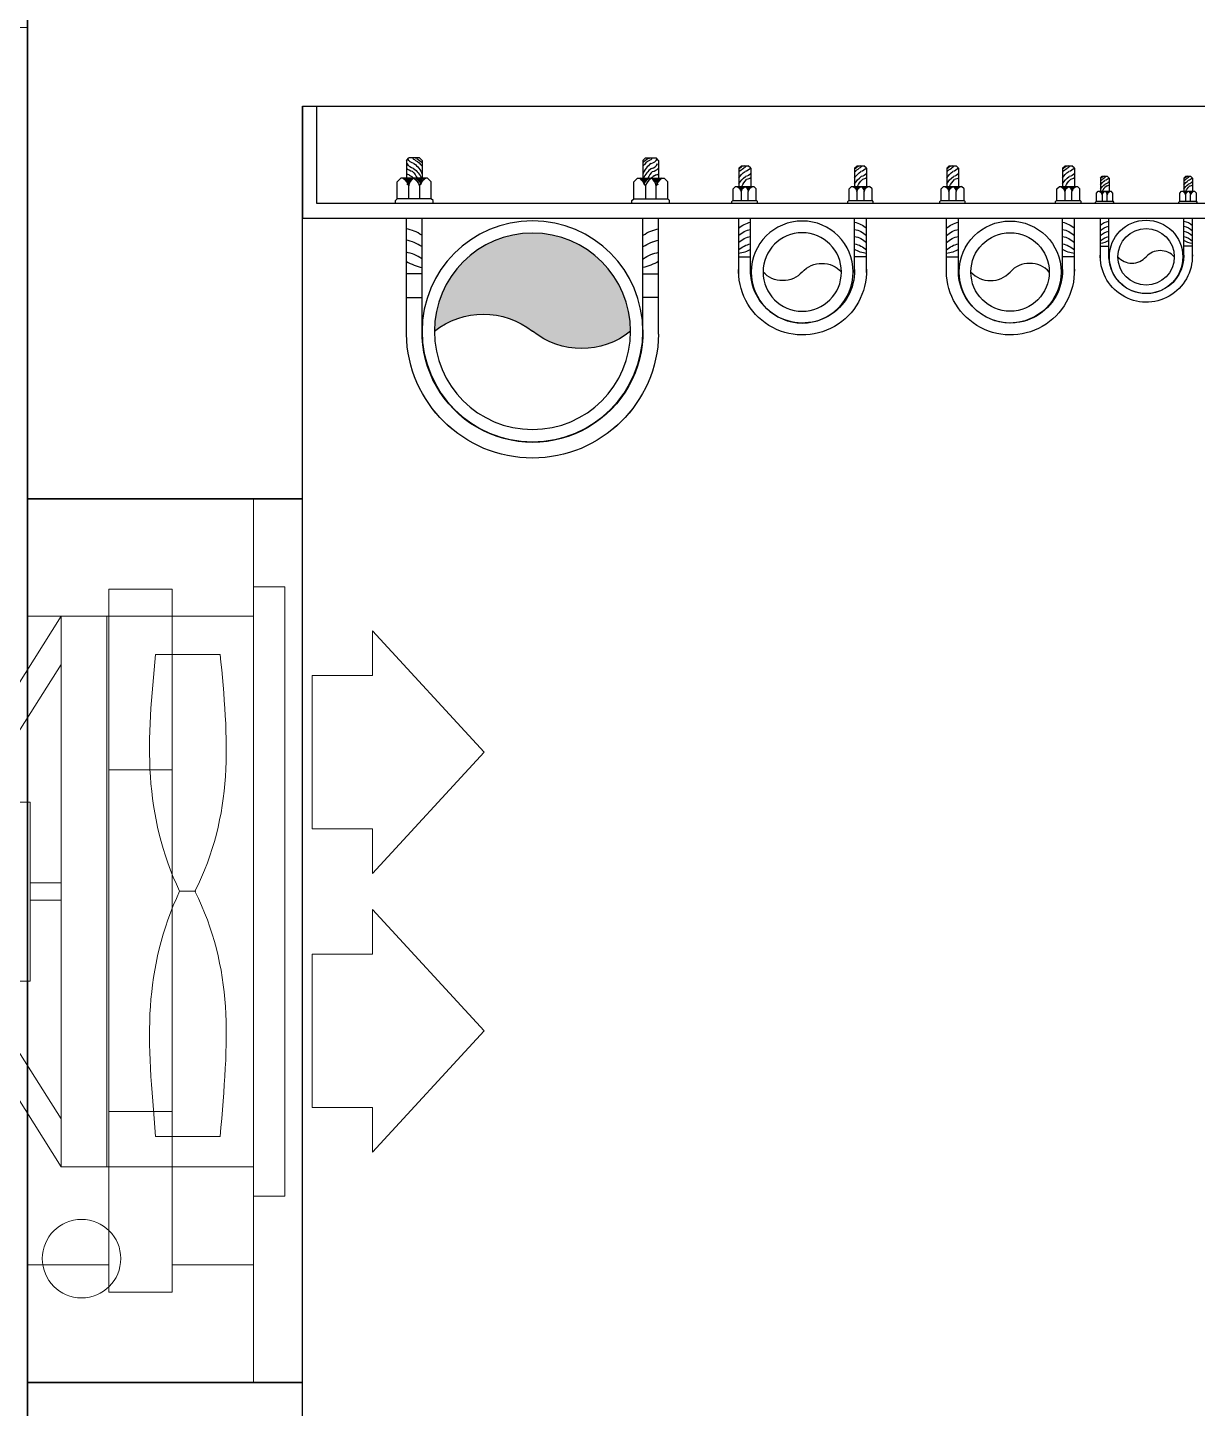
# Model space of a CAD drawing. Header units: millimetres. Extents: x 27934 to 36193, y -8056 to 1263.
# Drawn here: x 33851 to 34447, y -3505 to -2802 of the extents above; entities that cross this region are included whole.
import ezdxf

# ---------------------------------------------------------------- set-up
doc = ezdxf.new("R2010")
doc.units = ezdxf.units.MM
doc.header["$MEASUREMENT"] = 0
for name, color, linetype in [('_CarpetFSI', 191, 'Continuous'), ('_ResiFSI', 190, 'Continuous'), ('_Window', 115, 'Continuous'), ('SH - HWR', 6, 'Continuous'), ('SH- WWP', 92, 'Continuous')]:
    doc.layers.add(name, color=color, linetype=linetype)
for name, color, linetype, lineweight in [('A-GLAZ', 54, 'Continuous', 5), ('A-GLAZ-FRAM', 74, 'Continuous', 5), ('column no.', 183, 'Continuous', 13), ('PP-TOILET 3', 8, 'Continuous', 30), ('SH - ANGLE SUPPORT', 7, 'Continuous', 30), ('SH - CWS', 180, 'Continuous', 30), ('SH - HWS', 1, 'Continuous', 30), ('SH-Ele-EX fan', 3, 'Continuous', 20), ('WALL A', 7, 'Continuous', 5)]:
    doc.layers.add(name, color=color, linetype=linetype, lineweight=lineweight)

# ---------------------------------------------------------------- blocks, each defined once
blk = doc.blocks.new('GHGHGHGHG')
at = {"layer": 'SH-Ele-EX fan', "linetype": 'Continuous', "ltscale": 500}
h = blk.add_hatch(dxfattribs=at)
h.set_pattern_fill('ANSI37', color=186, scale=50, style=0)
h.set_pattern_definition([(45, (0, 0), (-4.419417382415921, 4.419417382415921), []), (135, (0, 0), (-4.419417382415921, -4.419417382415921), [])])
h.paths.add_polyline_path([(420432.4064390729, -531716.9546413815), (420432.4064390729, -531686.2395410772), (420388.4932031097, -531686.2395410772), (420388.4932031097, -531716.9546413815)])
at = {"layer": 'SH-Ele-EX fan', "color": 214, "ltscale": 9}
for p, q in [((420346.4890404545, -531594.2106859656), (420376.2630094965, -531566.8113549128)), ((420406.0369785384, -531594.2106859656), (420376.2630094965, -531566.8113549128)), ((420414.8626636466, -531594.2106859656), (420444.6366326886, -531566.8113549128)), ((420474.4106017304, -531594.2106859656), (420444.6366326886, -531566.8113549128)), ((420357.4725030041, -531594.2106859656), (420346.4890404545, -531594.2106859656)), ((420357.4725030041, -531594.2106859656), (420357.4725030041, -531609.0751712518)), ((420395.0535159889, -531594.2106859656), (420406.0369785384, -531594.2106859656)), ((420395.0535159889, -531594.2106859656), (420395.0535159889, -531609.0751712518)), ((420425.8461261961, -531594.2106859656), (420414.8626636466, -531594.2106859656)), ((420425.8461261961, -531594.2106859656), (420425.8461261961, -531609.0751712518)), ((420463.4271391809, -531594.2106859656), (420463.4271391809, -531609.0751712518)), ((420463.4271391809, -531594.2106859656), (420474.4106017304, -531594.2106859656)), ((420357.4725030041, -531609.0751712518), (420395.0535159889, -531609.0751712518)), ((420463.4271391809, -531609.0751712518), (420425.8461261961, -531609.0751712518)), ((420477.970260135, -531659.4554395654), (420477.9702601399, -531670.624248451))]:
    blk.add_line(p, q, dxfattribs=at)
at = {"layer": 'SH-Ele-EX fan', "color": 214, "linetype": 'Continuous', "ltscale": 150}
for p, q in [((420350.3287843679, -531647.478165561), (420350.3287843679, -531631.5995032534)), ((420468.5756484956, -531631.5995032534), (420468.5756484956, -531647.478165561)), ((420410.5150882476, -531641.5751135609), (420410.5150882476, -531637.5701088322)), ((420342.9293820476, -531659.4554395654), (420342.9293820476, -531670.624248451)), ((420342.9293820476, -531670.624248451), (420477.970260135, -531670.624248451)), ((420342.9293820476, -531670.624248451), (420388.4932031097, -531699.3998413909)), ((420388.4932031072, -531699.3998413909), (420342.9293820426, -531670.624248451)), ((420388.4932031072, -531692.0456539125), (420354.7252927661, -531670.624248451)), ((420408.3175811724, -531678.257505347), (420408.3175811724, -531670.624248451)), ((420412.5820610125, -531678.257505347), (420412.5820610125, -531670.624248451)), ((420477.970260135, -531670.624248451), (420432.4064390729, -531699.3998413909)), ((420432.4064390752, -531699.3998413909), (420477.9702601399, -531670.624248451)), ((420432.4064390752, -531692.0456539125), (420466.1743494164, -531670.624248451))]:
    blk.add_line(p, q, dxfattribs=at)
at = {"layer": 'SH-Ele-EX fan', "color": 7, "linetype": 'Continuous', "ltscale": 150}
for p, q in [((420388.4932031097, -531686.2395410772), (420432.4064390729, -531686.2395410772)), ((420388.4932031097, -531716.9546413815), (420432.4064390729, -531716.9546413815))]:
    blk.add_line(p, q, dxfattribs=at)
at = {"layer": 'SH-Ele-EX fan', "color": 214, "linetype": 'Continuous', "ltscale": 150}
for points in [[(420335.6976473459, -531623.4828358546), (420485.2019948391, -531623.4828358546), (420485.2019948391, -531615.7455411532), (420335.6976473459, -531615.7455411532)], [(420342.9293820476, -531659.4554395654), (420477.970260135, -531659.4554395654), (420477.970260135, -531623.4828197615), (420342.9293820476, -531623.4828197615)], [(420406.6680469715, -531724.936677111), (420414.2315952135, -531724.936677111), (420414.2315952135, -531728.993611794), (420406.6680469715, -531728.993611794)]]:
    blk.add_lwpolyline(points, close=True, dxfattribs=at)
blk.add_lwpolyline([(420388.4932031097, -531678.257505347), (420432.4064390729, -531678.257505347), (420432.4064390729, -531718.3892405976, -0.4142135623730951), (420425.8590025594, -531724.936677111), (420395.040639623, -531724.936677111, -0.4142135623730951), (420388.4932031097, -531718.3892405976)], format="xyb", close=True, dxfattribs=at)
for points, knots in [([(420350.3287843679, -531631.5995032534), (420362.3416087761, -531630.6379936412), (420381.9459636057, -531628.7563306447), (420401.1347518517, -531633.1099383135), (420410.5150882452, -531637.8310977714)], [0, 0, 0, 0, 12.20658272796199, 23.88813873768205, 23.88813873768205, 23.88813873768205, 23.88813873768205]), ([(420468.5756484956, -531631.5995032534), (420458.5580334064, -531630.6379936412), (420438.9536785745, -531628.7563306447), (420419.7648903309, -531633.1099383135), (420410.5150882476, -531637.8310977714)], [0, 0, 0, 0, 12.20658272796199, 23.88813873768205, 23.88813873768205, 23.88813873768205, 23.88813873768205]), ([(420350.3287843679, -531647.478165561), (420362.3416087737, -531648.4396751731), (420381.9459636057, -531650.3213381695), (420401.1347518517, -531645.9677305009), (420410.5150882476, -531641.5751135609)], [0, 0, 0, 0, 12.20658272796199, 23.88813873690169, 23.88813873690169, 23.88813873690169, 23.88813873690169]), ([(420468.5756484956, -531647.478165561), (420458.5580334089, -531648.4396751731), (420438.9536785745, -531650.3213381695), (420419.7648903309, -531645.9677305009), (420410.5150882476, -531641.5751135609)], [0, 0, 0, 0, 12.20658272796199, 23.88813873690169, 23.88813873690169, 23.88813873690169, 23.88813873690169])]:
    blk.add_open_spline(points, degree=3, knots=knots, dxfattribs=at)
blk = doc.blocks.new('*U219')
at = {"lineweight": 0}
for p, q in [((2.339999999999918, 2.25), (15.2686956484726, 2.25)), ((5.399999999999976, 0.6300000000001093), (12.20869564847266, 0.6300000000001093)), ((12.20869564847266, -0.6299999999996544), (5.399999999999976, -0.6299999999996544)), ((15.2686956484726, -2.25), (2.339999999999918, -2.25))]:
    blk.add_line(p, q, dxfattribs=at)
at = {"layer": 'A-GLAZ-FRAM', "lineweight": 0}
for points in [[(0, 2.25), (0, -2.25), (2.339999999999918, -2.25), (2.339999999999918, -0.6299999999996544), (1.799999999999954, -0.6299999999996544), (1.799999999999954, 0.6300000000001093), (2.339999999999918, 0.6300000000001093), (2.339999999999918, 2.25)], [(17.60869564847263, 2.25), (17.60869564847263, -2.25), (15.2686956484726, -2.25), (15.2686956484726, -0.6299999999996544), (15.80869564847268, -0.6299999999996544), (15.80869564847268, 0.6300000000001093), (15.2686956484726, 0.6300000000001093), (15.2686956484726, 2.25)], [(1.799999999999954, -0.6299999999996544), (1.799999999999954, 0.6300000000001093), (5.399999999999976, 0.6300000000001093), (5.399999999999976, -0.6299999999996544)], [(15.80869564847268, -0.6299999999996544), (15.80869564847268, 0.6300000000001093), (12.20869564847266, 0.6300000000001093), (12.20869564847266, -0.6299999999996544)]]:
    blk.add_lwpolyline(points, close=True, dxfattribs=at)
blk = doc.blocks.new('*X189')
at = {"color": 0}
for p, q in [((113.6040440224238, 341.4692042597887), (113.7240518539459, 341.5892120913109)), ((113.7279130090329, 341.4162965511011), (114.3176786467903, 342.0060621888587)), ((113.8423566890578, 341.3539635358294), (114.318169125598, 341.8297759723697)), ((113.9481308900426, 341.2829610415177), (114.3186596044057, 341.6534897558808)), ((114.0456951115147, 341.2037485676931), (114.3191500832134, 341.4772035393919)), ((114.1352787081868, 341.1165554690687), (114.3196405620211, 341.3009173229029)), ((114.2169109186877, 341.0214109842728), (114.3201310408288, 341.1246311064139)), ((114.2904245531791, 340.9181479234677), (114.3206215196365, 340.948344889925))]:
    blk.add_line(p, q, dxfattribs=at)
blk = doc.blocks.new('TRT4GGTRE')
at = {"layer": 'SH - ANGLE SUPPORT'}
for p, q in [((154081.540486655, -180740.7262974611), (154081.540486655, -180743.092725369)), ((154081.8604866549, -180740.802078369), (154081.8604866549, -180743.092725369)), ((154086.3597522933, -180740.802078369), (154086.3597522933, -180743.092725369)), ((154086.6797522933, -180740.7262974611), (154086.6797522933, -180743.092725369)), ((154081.540486655, -180741.4749398156), (154081.8604866549, -180741.4749398156)), ((154086.6797522932, -180741.4749398156), (154086.3597522933, -180741.4749398156)), ((154086.6797522933, -180741.4749398156), (154086.3597522933, -180741.4749398156)), ((154081.8701048977, -180741.9560694413), (154081.5501048977, -180741.9560694413)), ((154086.3501340505, -180741.9560694413), (154086.6701340505, -180741.9560694413)), ((154086.3501340506, -180741.9560694413), (154086.6701340505, -180741.9560694413)), ((154081.3165921845, -180743.3876655077), (154081.3165921845, -180743.4481062725)), ((154082.0839214619, -180743.3876655077), (154082.0839214619, -180743.4481062725)), ((154086.1360876546, -180743.3876655077), (154086.1360876546, -180743.4481062725)), ((154086.9034169319, -180743.3876655077), (154086.9034169319, -180743.4481062725)), ((154081.3165921845, -180743.4481062725), (154081.3492787396, -180743.4807928277)), ((154082.0512349068, -180743.4807928277), (154081.3492787396, -180743.4807928277)), ((154081.3538431125, -180743.4856753421), (154081.3538431125, -180743.828190477)), ((154081.5924720167, -180743.4807928277), (154081.5924720167, -180743.7509832642)), ((154081.8077229476, -180743.7515630471), (154081.8077229476, -180743.4807928277)), ((154082.0839214619, -180743.4481062725), (154082.0463523924, -180743.4856753421)), ((154082.0463523924, -180743.4856753421), (154082.0463523924, -180743.828190477)), ((154086.1360876546, -180743.4481062725), (154086.1736567241, -180743.4856753421)), ((154086.1687742097, -180743.4807928277), (154086.8707303768, -180743.4807928277)), ((154086.1736567241, -180743.4856753421), (154086.1736567241, -180743.828190477)), ((154086.4122861688, -180743.7515630471), (154086.4122861688, -180743.4807928277)), ((154086.6275370997, -180743.4807928277), (154086.6275370997, -180743.7509832642)), ((154086.866166004, -180743.4856753421), (154086.866166004, -180743.828190477)), ((154086.9034169319, -180743.4481062725), (154086.8707303768, -180743.4807928277)), ((154081.3538431125, -180743.828190477), (154081.4283449685, -180743.902692333)), ((154081.9718505363, -180743.902692333), (154081.4283449685, -180743.902692333)), ((154081.5400977525, -180744.2663516938), (154081.5400977525, -180743.902692333)), ((154081.8600977524, -180744.2663159005), (154081.8600977524, -180743.902692333)), ((154082.0463523924, -180743.828190477), (154081.9718505363, -180743.902692333)), ((154086.1736567241, -180743.828190477), (154086.2481585801, -180743.902692333)), ((154086.2481585801, -180743.902692333), (154086.791664148, -180743.902692333)), ((154086.359911364, -180744.2663159005), (154086.359911364, -180743.902692333)), ((154086.679911364, -180744.2663516938), (154086.679911364, -180743.902692333)), ((154086.866166004, -180743.828190477), (154086.791664148, -180743.902692333)), ((154081.5400619592, -180744.2663159005), (154081.5926847665, -180744.3189387079)), ((154081.8074749451, -180744.3189387079), (154081.5926847665, -180744.3189387079)), ((154081.8600977524, -180744.2663159005), (154081.8074749451, -180744.3189387079)), ((154086.359911364, -180744.2663159005), (154086.4125341714, -180744.3189387079)), ((154086.4125341714, -180744.3189387079), (154086.6273243499, -180744.3189387079)), ((154086.6799471572, -180744.2663159005), (154086.6273243499, -180744.3189387079))]:
    blk.add_line(p, q, dxfattribs=at)
at = {"layer": 'SH - ANGLE SUPPORT', "lineweight": 30, "ltscale": 30}
for centre, radius, start, end in [((154084.1101194741, -180740.7727785457), 2.570053173803585, 1.03628795968503, 178.9637120403146), ((154084.1101194742, -180740.772725372), 2.249999999973498, 358.9648763292033, 180.8913035842266)]:
    blk.add_arc(centre, radius, start, end, dxfattribs=at)
at = {"layer": 'SH - ANGLE SUPPORT', "extrusion": (0, 0, -1)}
for centre, major_axis, ratio, start_param, end_param in [((154081.3994711736, -180741.6298041989), (0.549993854861411, -0.549993854861411), 0.9999999996759106, 0.1632660789177474, 0.6092701062911134), ((154082.0802867934, -180743.1199703323), (0.7483036439644577, -0.7483036439644576), 0.9999999996438161, 3.391710508016508, 3.722963248035298), ((154082.4085461014, -180743.036900811), (0.674373949063994, -0.674373949063993), 0.9999995311078937, 3.304858807647168, 3.314800786626883), ((154081.3994711736, -180741.8779424273), (0.549993854861411, -0.549993854861411), 0.9999999996759106, 0.1632660789177474, 0.6092701062911134), ((154082.4085461014, -180743.2850390394), (0.6743742929851421, 0.6743742929851421), 0.9999995182274329, 4.875654981974259, 4.885596952032631), ((154081.3994711736, -180742.1095377948), (0.5499938549968599, 0.5499938549968602), 0.9999999998192924, 1.734062405631684, 2.180066432849109), ((154082.4085461014, -180743.5166344069), (0.6743742929851421, 0.6743742929851421), 0.9999995182274329, 4.875654981974259, 4.885596952032631), ((154086.1629696164, -180743.6788267256), (0.1836427452739943, 0.1836427452739944), 0.9999999999368011, 1.061026314300614, 1.819612572087615), ((154086.7870771743, -180743.7297032397), (0.3174102309503291, 0.3174102309503292), 0.9999999999057578, 2.957247137292501, 3.531377346265892), ((154086.6627839327, -180743.6788267256), (0.1836427452988981, -0.1836427452988981), 0.9999999997967158, 1.317026384534139, 2.080566339229509), ((154086.7889227197, -180743.7747725208), (0.2498462547944095, 0.2498462547944096), 0.9999999997529782, 3.071035399997783, 3.556541279237201), ((154086.8799438566, -180743.5310681783), (0.3609602734330845, -0.3609602734330845), 0.9999999985248336, 1.329768372018399, 1.54079884775981), ((154086.4063042436, -180743.7212493187), (0.1574100662167231, -0.1574100662167231), 0.9999999999492623, -0.658116682002386, 0.1674448601525973), ((154086.5697817139, -180744.2046219232), (0.1705916076496874, 0.1705916076496874), 0.9999999997602936, 5.688778807250682, 5.971833700119642), ((154086.8770220686, -180743.6788267256), (0.1836427452739944, -0.1836427452739943), 0.9999999999368007, 1.321980081502176, 2.080566339289176), ((154086.7802985962, -180743.8268833415), (0.32020012842279, 0.3202001284227902), 0.9999999999894765, 2.954778906716736, 3.562597790718143), ((154086.7576511525, -180743.8303758869), (0.3609602731301515, -0.3609602731301514), 0.9999999993591623, 1.329768371849386, 1.678717008354283), ((154086.7343442434, -180743.8692472037), (0.3609602733034911, -0.3609602733034911), 0.9999999989039782, 1.329768371954896, 1.608853964501181), ((154086.481670248, -180744.3866108442), (0.1348098848379323, -0.1348098848379323), 0.999999999983239, 4.157022774639242, 5.034816392521291), ((154086.4897804378, -180744.2849772299), (0.1344147606365146, 0.1344147606365146), 0.9999999999432047, 5.728383428853866, 6.607487426847042), ((154086.5115142749, -180744.278477102), (0.1705916076887824, 0.1705916076887824), 0.9999999996600234, 5.688778807204156, 6.270402491439438), ((154086.4241821007, -180744.5428009486), (0.1705916081115296, -0.1705916081115296), 0.9999999983057128, 4.117982481353084, 4.309006795747404), ((154086.4593586034, -180744.3608134762), (0.0704988428573968, 0.0704988428573968), 0.9999999987001684, 5.845023447389594, 6.635131607982422)]:
    blk.add_ellipse(centre, major_axis=major_axis, ratio=ratio, start_param=start_param, end_param=end_param, dxfattribs=at)
at = {"layer": 'SH - ANGLE SUPPORT'}
for centre, major_axis, ratio, start_param, end_param in [((154086.1399521548, -180743.1199703323), (-0.7483036439644577, -0.7483036439644576), 0.9999999996438161, 3.391710508016508, 3.722963248035298), ((154086.1399521549, -180743.1199703323), (-0.7483036439644577, -0.7483036439644576), 0.9999999996438161, 3.391710508016508, 3.722963248035298), ((154085.8116928468, -180743.036900811), (-0.674373949063994, -0.674373949063993), 0.9999995311078937, 3.304858807647168, 3.314800786626883), ((154085.8116928468, -180743.036900811), (-0.674373949063994, -0.674373949063993), 0.9999995311078937, 3.304858807647168, 3.314800786626883), ((154086.8207677746, -180741.6298041989), (-0.549993854861411, -0.549993854861411), 0.9999999996759106, 0.1632660789177474, 0.6092701062911134), ((154086.8207677747, -180741.6298041989), (-0.549993854861411, -0.549993854861411), 0.9999999996759106, 0.1632660789177474, 0.6092701062911134), ((154085.8116928468, -180743.2850390394), (-0.6743742929851421, 0.6743742929851421), 0.9999995182274329, 4.875654981974259, 4.885596952032631), ((154085.8116928468, -180743.2850390394), (-0.6743742929851421, 0.6743742929851421), 0.9999995182274329, 4.875654981974259, 4.885596952032631), ((154086.8207677746, -180741.8779424273), (-0.549993854861411, -0.549993854861411), 0.9999999996759106, 0.1632660789177474, 0.6092701062911134), ((154086.8207677747, -180741.8779424273), (-0.549993854861411, -0.549993854861411), 0.9999999996759106, 0.1632660789177474, 0.6092701062911134), ((154085.8116928468, -180743.5166344069), (-0.6743742929851421, 0.6743742929851421), 0.9999995182274329, 4.875654981974259, 4.885596952032631), ((154085.8116928468, -180743.5166344069), (-0.6743742929851421, 0.6743742929851421), 0.9999995182274329, 4.875654981974259, 4.885596952032631), ((154086.8207677746, -180742.1095377948), (-0.5499938549968599, 0.5499938549968602), 0.9999999998192924, 1.734062405631684, 2.180066432849109), ((154086.8207677747, -180742.1095377948), (-0.5499938549968599, 0.5499938549968602), 0.9999999998192924, 1.734062405631684, 2.180066432849109), ((154081.3429870478, -180743.6788267256), (-0.1836427452739944, -0.1836427452739943), 0.9999999999368007, 1.321980081502176, 2.080566339289176), ((154081.6502274026, -180744.2046219232), (-0.1705916076496874, 0.1705916076496874), 0.9999999997602936, 5.688778807250682, 5.971833700119642), ((154081.8137048728, -180743.7212493187), (-0.1574100662167231, -0.1574100662167231), 0.9999999999492623, -0.658116682002386, 0.1674448601525973), ((154081.3400652599, -180743.5310681783), (-0.3609602734330845, -0.3609602734330845), 0.9999999985248336, 1.329768372018399, 1.54079884775981), ((154081.4310863967, -180743.7747725208), (-0.2498462547944095, 0.2498462547944096), 0.9999999997529782, 3.071035399997783, 3.556541279237201), ((154081.4329319422, -180743.7297032397), (-0.3174102309503291, 0.3174102309503292), 0.9999999999057578, 2.957247137292501, 3.531377346265892), ((154081.5572251838, -180743.6788267256), (-0.1836427452988981, -0.1836427452988981), 0.9999999997967158, 1.317026384534139, 2.080566339229509), ((154082.0570395, -180743.6788267256), (-0.1836427452739943, 0.1836427452739944), 0.9999999999368011, 1.061026314300614, 1.819612572087615), ((154081.7084948415, -180744.278477102), (-0.1705916076887822, 0.1705916076887826), 0.9999999996600234, 5.688778807204156, 6.270402491439438), ((154081.7302286786, -180744.2849772299), (-0.1344147606365146, 0.1344147606365146), 0.9999999999432047, 5.728383428853866, 6.607487426847042), ((154081.7383388685, -180744.3866108442), (-0.1348098848379323, -0.1348098848379323), 0.999999999983239, 4.157022774639242, 5.034816392521291), ((154081.4397105203, -180743.8268833415), (-0.32020012842279, 0.3202001284227902), 0.9999999999894765, 2.954778906716736, 3.562597790718143), ((154081.462357964, -180743.8303758869), (-0.3609602731301515, -0.3609602731301514), 0.9999999993591623, 1.329768371849386, 1.678717008354283), ((154081.485664873, -180743.8692472037), (-0.3609602733034911, -0.3609602733034911), 0.9999999989039782, 1.329768371954896, 1.608853964501181), ((154081.760650513, -180744.3608134762), (-0.0704988428573968, 0.0704988428573968), 0.9999999987001684, 5.845023447389594, 6.635131607982422), ((154081.7958270158, -180744.5428009486), (-0.1705916081115296, -0.1705916081115296), 0.9999999983057128, 4.117982481353084, 4.309006795747404)]:
    blk.add_ellipse(centre, major_axis=major_axis, ratio=ratio, start_param=start_param, end_param=end_param, dxfattribs=at)
at = {"layer": 'SH - ANGLE SUPPORT', "extrusion": (0, 0, -1), "yscale": 0.1862546400225255, "zscale": -0.1862546400225255}
for p, xscale, rotation in [((-154145.1731269465, -180722.6099049029), 0.1862546400225255, 270), ((-154145.4408871574, -180722.6104846858), 0.1862546400225255, 270), ((-154022.779121959, -180722.6104846858), -0.1862546400225255, 90), ((-154023.04688217, -180722.6099049029), -0.1862546400225255, 90)]:
    blk.add_blockref('*X189', p, dxfattribs=dict(at, xscale=xscale, rotation=rotation))
blk = doc.blocks.new('A$C03973A2D')
at = {"layer": 'SH- WWP', "lineweight": 30}
h = blk.add_hatch(color=256, dxfattribs=at)
edge = h.paths.add_edge_path()
edge.add_ellipse((-1, 1.249929575773421), major_axis=(-1.131884257421873, 1.131884257421873), ratio=1, start_angle=96.33861705339172, end_angle=173.6613829466091, ccw=False)
edge.add_ellipse((0, 0), major_axis=(1.414213562374951, 1.414213562374951), ratio=0.999999999997374, start_angle=-44.99999999999898, end_angle=135, ccw=False)
edge.add_ellipse((1, -1.249929575773421), major_axis=(1.131884257421873, 1.131884257421873), ratio=1, start_angle=6.338617053391652, end_angle=83.6613829466083)
for radius in [2.25, 2]:
    blk.add_circle((0, 0), radius, dxfattribs=at)
for centre, start, end in [((1, -1.249929575773421), 51.33861705367174, 128.6613829463282), ((-1, 1.249929575773421), 231.3386170536718, 308.6613829463283)]:
    blk.add_arc(centre, 1.600726067880088, start, end, dxfattribs=at)
blk = doc.blocks.new('FGDFGRTERT')
at = {"layer": 'SH - CWS', "linetype": 'Continuous', "lineweight": 30, "ltscale": 150}
for radius in [25.97400000393951, 19.98000000303039]:
    blk.add_circle((-154829.2907575804, -232389.8075488955), radius, dxfattribs=at)
for centre, start, end in [((-154839.2807575822, -232398.9385327323), 42.42769883528985, 137.572301155491), ((-154819.3007575791, -232380.6765650591), 222.4276988542886, 317.5723011457114)]:
    blk.add_arc(centre, 13.53421463750137, start, end, dxfattribs=at)
blk = doc.blocks.new('RTYTR')
at = {"layer": 'SH - HWS', "linetype": 'Continuous', "lineweight": 30, "ltscale": 150}
for radius in [1.038960000157578, 0.799200000121216]:
    blk.add_circle((241773.2815622848, -100541.4597254246), radius, dxfattribs=at)
for centre, start, end in [((241772.8819622848, -100541.0944860711), 222.4276988506075, 317.5723011493925), ((241773.6811622849, -100541.8249647781), 42.42769885060751, 137.5723011648859)]:
    blk.add_arc(centre, 0.541368585500055, start, end, dxfattribs=at)
blk = doc.blocks.new('*X195')
at = {"color": 0}
for p, q in [((113.6040440224238, 341.4692042597887), (113.7240518539459, 341.5892120913109)), ((113.7279130090329, 341.4162965511011), (114.3176786467903, 342.0060621888587)), ((113.8423566890578, 341.3539635358294), (114.318169125598, 341.8297759723697)), ((113.9481308900426, 341.2829610415177), (114.3186596044057, 341.6534897558808)), ((114.0456951115147, 341.2037485676931), (114.3191500832134, 341.4772035393919)), ((114.1352787081868, 341.1165554690687), (114.3196405620211, 341.3009173229029)), ((114.2169109186877, 341.0214109842728), (114.3201310408288, 341.1246311064139)), ((114.2904245531791, 340.9181479234677), (114.3206215196365, 340.948344889925))]:
    blk.add_line(p, q, dxfattribs=at)
blk = doc.blocks.new('TERTT')
at = {"layer": 'SH - ANGLE SUPPORT'}
for p, q in [((-154750.420467085, -232320.1943425272), (-154748.750259829, -232318.5241352708)), ((-154750.420467085, -232320.1943425272), (-154750.420467085, -232331.7354736811)), ((-154744.4732597269, -232318.5241352708), (-154748.750259829, -232318.5241352708)), ((-154742.8030524705, -232320.1943425272), (-154744.4732597269, -232318.5241352708)), ((-154742.8030524705, -232320.1943425272), (-154742.8030524705, -232331.7354736811)), ((-154676.6582167816, -232320.1943425272), (-154674.9880095251, -232318.5241352708)), ((-154676.6582167816, -232320.1943425272), (-154676.6582167816, -232331.7354736811)), ((-154670.7110094231, -232318.5241352708), (-154674.9880095251, -232318.5241352708)), ((-154669.0408021671, -232320.1943425272), (-154670.7110094231, -232318.5241352708)), ((-154669.0408021671, -232320.1943425272), (-154669.0408021671, -232331.7354736811)), ((-154753.8617655253, -232333.3213571384), (-154752.285344775, -232331.7449363886)), ((-154753.855033815, -232340.5688002852), (-154753.855033815, -232333.3213571384)), ((-154740.7850479899, -232331.7449363886), (-154752.285344775, -232331.7449363886)), ((-154739.2086272401, -232333.3213571384), (-154740.7850479899, -232331.7449363886)), ((-154739.2086272401, -232340.5688002852), (-154739.2086272401, -232333.3213571384)), ((-154680.0995152219, -232333.3213571384), (-154678.5230944717, -232331.7449363886)), ((-154680.0995152219, -232340.5688002852), (-154680.0995152219, -232333.3213571384)), ((-154667.0227976865, -232331.7449363886), (-154678.5230944717, -232331.7449363886)), ((-154665.4463769367, -232333.3213571384), (-154667.0227976865, -232331.7449363886)), ((-154665.4463769367, -232340.5688002852), (-154665.4463769367, -232333.3213571384)), ((-154754.6499758999, -232341.3637423701), (-154753.855033815, -232340.5688002852)), ((-154754.6499758999, -232342.6426377025), (-154754.6499758999, -232341.3637423701)), ((-154739.1053157606, -232340.6721117651), (-154753.9583452945, -232340.6721117651)), ((-154748.8125012997, -232340.6721117651), (-154748.8125012997, -232334.9550218396)), ((-154744.2579029022, -232334.9427539329), (-154744.2579029022, -232340.6721117651)), ((-154738.4136851552, -232341.3637423701), (-154739.2086272401, -232340.5688002852)), ((-154738.4136851552, -232342.6426377025), (-154738.4136851552, -232341.3637423701)), ((-154680.8877255965, -232341.363742371), (-154680.1960949911, -232340.6721117651)), ((-154680.8877255965, -232342.6426377025), (-154680.8877255965, -232341.363742371)), ((-154665.3430654573, -232340.6721117651), (-154680.1960949911, -232340.6721117651)), ((-154675.0502509963, -232340.6721117651), (-154675.0502509963, -232334.9550218396)), ((-154670.4956525989, -232334.9427539329), (-154670.4956525989, -232340.6721117651)), ((-154664.6514348519, -232341.3637423701), (-154665.4463769367, -232340.5688002852)), ((-154664.6514348519, -232342.6426377025), (-154664.6514348519, -232341.3637423701)), ((-154750.3349210264, -232390.1788087162), (-154750.3349210264, -232355.4484466892)), ((-154742.7175064119, -232390.0797121385), (-154742.7175064119, -232355.4484466892)), ((-154676.5726707226, -232391.1349489485), (-154676.5726707231, -232355.4484466892)), ((-154668.9552561081, -232391.3493223157), (-154668.9552561081, -232355.4484466895)), ((-154750.3349210264, -232380.2297437084), (-154742.7175064126, -232380.2297437087)), ((-154668.9550548407, -232380.2297437084), (-154676.5724694552, -232380.2297437087))]:
    blk.add_line(p, q, dxfattribs=at)
for centre, radius, start, end in [((-154745.3974482681, -232316.3762739372), 6.051082702088827, 216.9055139519737, 256.8201396722744), ((-154744.6892939035, -232317.1950624725), 3.16441430789623, 204.8349623555246, 250.1048252852758), ((-154743.5728188793, -232311.4189206721), 7.657182762702688, 248.1120967356579, 259.0569837505209), ((-154754.1568689993, -232334.0307418211), 16.20207944040969, 45.51175455902419, 58.80988456249169), ((-154753.4171257096, -232332.7969962514), 16.20207944040969, 49.07234116160521, 58.80988456249169), ((-154671.6351979647, -232316.3762739372), 6.051082702088827, 216.9055139519737, 256.8201396722744), ((-154670.9270436002, -232317.1950624725), 3.16441430789623, 204.8349623555246, 250.1048252852758), ((-154669.8105685754, -232311.4189206721), 7.657182762702688, 248.1120967356579, 259.0569837505209), ((-154680.3946186959, -232334.0307418211), 16.20207944040969, 45.51175455902419, 58.80988456249169), ((-154679.6548754062, -232332.7969962514), 16.20207944040969, 49.07234116160521, 58.80988456249169), ((-154754.0914742395, -232336.4818168853), 5.495330600659576, 15.79232975860325, 59.25612072830137), ((-154745.6548594302, -232319.6020463468), 6.033347139270096, 217.8258961385417, 256.7878060606308), ((-154746.3446746309, -232319.8083553863), 7.657182762702688, 237.8401244040702, 259.0569837505209), ((-154744.1313284582, -232335.5841767499), 4.710343185314155, 125.4061162208054, 172.7073083098885), ((-154755.1494043896, -232335.7955497113), 11.21461050463574, 21.22519503605579, 49.04263283426971), ((-154755.0908282024, -232337.2260138785), 14.24729025079464, 30.40561704176357, 55.56222004518581), ((-154754.8756813701, -232334.1415925153), 14.37251771764404, 32.86198149989162, 55.70363924128691), ((-154749.5583060604, -232336.4818168853), 5.495330600659576, 15.79232975860325, 59.53994665230482), ((-154738.9824935686, -232336.4818168853), 5.495330600659576, 120.7438792716986, 164.2076702413968), ((-154680.3292239362, -232336.4818168853), 5.495330600659576, 15.79232975860325, 59.25612072830137), ((-154671.8926091264, -232319.6020463468), 6.033347139270096, 217.8258961385417, 256.7878060606308), ((-154672.5824243275, -232319.8083553863), 7.657182762702688, 237.8401244040702, 259.0569837505209), ((-154670.3690781548, -232335.5841767499), 4.710343185314155, 125.4061162208054, 172.7073083098885), ((-154681.3871540855, -232335.7955497113), 11.21461050463574, 21.22519503605579, 49.04263283426971), ((-154681.3285778985, -232337.2260138785), 14.24729025079464, 30.40561704176357, 55.56222004518581), ((-154681.113431066, -232334.1415925153), 14.37251771764404, 32.86198149989162, 55.70363924128691), ((-154675.796055757, -232336.4818168853), 5.495330600659576, 15.79232975860325, 59.53994665230482), ((-154665.2202432655, -232336.4818168853), 5.495330600659576, 120.7438792716986, 164.2076702413968), ((-154740.0320729393, -232372.7178586687), 14.81222970629012, 100.4453924311263, 134.0721244768039), ((-154679.2579029283, -232372.7178586687), 14.81222970629012, 45.9278755231961, 79.55460758395009), ((-154740.0320729393, -232377.2857742302), 14.81222970629012, 100.4453967697254, 134.0721244768039), ((-154740.0320729393, -232381.696169072), 14.81222970629012, 100.4453967697254, 134.0721244768039), ((-154679.2579029283, -232377.2857742302), 14.81222970629012, 45.9278755231961, 79.55460321519811), ((-154679.2579029283, -232381.696169072), 14.81222970629012, 45.9278755231961, 79.55460321519811), ((-154740.0320729393, -232386.4215984897), 14.81222970629012, 100.4453967697254, 134.0721244768039), ((-154752.9972100712, -232358.0435652885), 20.15303510611701, 277.5911669692508, 300.6693025740933), ((-154679.2579029283, -232386.4215984897), 14.81222970629012, 45.9278755231961, 79.55460321519811), ((-154666.2927657967, -232358.0435652885), 20.15303510611701, 239.3306974259067, 262.4088330172922), ((-154709.6221817763, -232389.1714766065), 40.72519926584655, 178.4280255469701, 3.399947467253462), ((-154709.6221817763, -232389.1714766065), 33.1077846513376, 178.4280255469701, 3.399947467253462)]:
    blk.add_arc(centre, radius, start, end, dxfattribs=at)
at = {"layer": 'SH - ANGLE SUPPORT', "xscale": 3.941051874824981, "yscale": 3.941051874824981, "zscale": 3.941051874824981, "rotation": 90}
for p in [(-153403.0466199768, -232782.2893083361), (-153398.4131855595, -232782.2770404296), (-153329.2843696734, -232782.2893083361), (-153324.6509352561, -232782.2770404296)]:
    blk.add_blockref('*X195', p, dxfattribs=at)
blk = doc.blocks.new('UKUIY')
at = {"layer": 'SH - HWR', "linetype": 'Continuous', "lineweight": 30, "ltscale": 150}
for radius in [0.7480512001134578, 0.5754240000872753]:
    blk.add_circle((241733.6937764234, -100973.7020154647), radius, dxfattribs=at)
for centre, start, end in [((241733.9814884236, -100973.9649877992), 42.42769885168518, 137.5723011622776), ((241733.4060644234, -100973.4390431302), 222.4276988517656, 317.5723011623696)]:
    blk.add_arc(centre, 0.3897853815600396, start, end, dxfattribs=at)
blk = doc.blocks.new('ututyu')
at = {"layer": 'SH - ANGLE SUPPORT'}
for p, q in [((296251.2430530102, -87335.18546695975, -2.4574192e-09), (296251.1896063779, -87335.23891359194, -2.4574192e-09)), ((296251.1896063779, -87335.23891359194, -2.4574192e-09), (296251.1896063779, -87335.37577759523, -2.4574192e-09)), ((296251.2430530102, -87335.18546695975, -2.4574192e-09), (296251.6123692071, -87335.18546695975, -2.4574192e-09)), ((296251.6631174777, -87335.07044535238, -2.4574192e-09), (296251.6126720137, -87335.1208908164, -2.4574192e-09)), ((296251.6126720137, -87335.1208908164, -2.4574192e-09), (296251.6126720137, -87335.48890031347, -2.4574192e-09)), ((296251.8950356584, -87335.07044535238, -2.4574192e-09), (296251.6631174777, -87335.07044535238, -2.4574192e-09)), ((296251.7150021751, -87335.23202217357, -2.4574192e-09), (296251.8983416257, -87335.23202217357, -2.4574192e-09)), ((296251.9204738051, -87335.04500720566, -2.4574192e-09), (296251.8950356584, -87335.07044535238, -2.4574192e-09)), ((296251.8983416257, -87335.06713938504, -2.4574192e-09), (296251.8983416257, -87335.54243633014, -2.4574192e-09)), ((296251.9613984558, -87335.04500720566, -2.4574192e-09), (296251.9204738051, -87335.04500720566, -2.4574192e-09)), ((296253.4051664242, -87335.18272954308, -2.4574192e-09), (296252.2563384042, -87335.18272954308, -2.4574192e-09)), ((296253.0493399088, -87335.1827231025, -2.4574192e-09), (296253.0493399088, -87335.42648037015, -2.4574192e-09)), ((296251.2430530102, -87335.4292242274, -2.4574192e-09), (296251.1896063779, -87335.37577759523, -2.4574192e-09)), ((296251.2430530102, -87335.4292242274, -2.4574192e-09), (296251.6123692071, -87335.4292242274, -2.4574192e-09)), ((296251.6631174777, -87335.5393457775, -2.4574192e-09), (296251.6126720137, -87335.48890031347, -2.4574192e-09)), ((296251.8950356584, -87335.5393457775, -2.4574192e-09), (296251.6631174777, -87335.5393457775, -2.4574192e-09)), ((296251.8983416257, -87335.37776932228, -2.4574192e-09), (296251.7153947481, -87335.37776932228, -2.4574192e-09)), ((296251.9204738051, -87335.56456850951, -2.4574192e-09), (296251.8983416257, -87335.54243633014, -2.4574192e-09)), ((296253.3983064765, -87335.42648681071, -2.4574192e-09), (296252.2563384042, -87335.42648681073, -2.4574192e-09)), ((296251.9613984558, -87335.56456850951, -2.4574192e-09), (296251.9204738051, -87335.56456850951, -2.4574192e-09)), ((296251.6631174777, -87337.43083736209, -2.4574192e-09), (296251.6126720137, -87337.48128282608, -2.4574192e-09)), ((296251.6126720137, -87337.48128282608, -2.4574192e-09), (296251.6126720137, -87337.8492923232, -2.4574192e-09)), ((296251.8950356584, -87337.43083736209, -2.4574192e-09), (296251.6631174777, -87337.43083736209, -2.4574192e-09)), ((296251.9204738051, -87337.40539921535, -2.4574192e-09), (296251.8950356584, -87337.43083736209, -2.4574192e-09)), ((296251.8983416257, -87337.42753139474, -2.4574192e-09), (296251.8983416257, -87337.90282833982, -2.4574192e-09)), ((296251.9613984558, -87337.40539921535, -2.4574192e-09), (296251.9204738051, -87337.40539921535, -2.4574192e-09)), ((296251.2430530102, -87337.54585896946, -2.4574192e-09), (296251.1896063779, -87337.59930560166, -2.4574192e-09)), ((296251.1896063779, -87337.59930560166, -2.4574192e-09), (296251.1896063779, -87337.73616960493, -2.4574192e-09)), ((296251.2430530102, -87337.7896162371, -2.4574192e-09), (296251.1896063779, -87337.73616960493, -2.4574192e-09)), ((296251.2430530102, -87337.54585896946, -2.4574192e-09), (296251.6123692071, -87337.54585896946, -2.4574192e-09)), ((296251.2430530102, -87337.7896162371, -2.4574192e-09), (296251.6123692071, -87337.7896162371, -2.4574192e-09)), ((296251.7150021751, -87337.59241418327, -2.4574192e-09), (296251.8983416257, -87337.59241418327, -2.4574192e-09)), ((296251.8983416257, -87337.73816133199, -2.4574192e-09), (296251.7153947481, -87337.73816133199, -2.4574192e-09)), ((296253.3645388986, -87337.54312155278, -2.4574192e-09), (296252.2563384042, -87337.54312155278, -2.4574192e-09)), ((296253.3677099891, -87337.78687882044, -2.4574192e-09), (296252.2563384042, -87337.78687882044, -2.4574192e-09)), ((296253.0493399088, -87337.78687882044, -2.4574192e-09), (296253.0493399088, -87337.5431215528, -2.4574192e-09)), ((296251.6631174777, -87337.89973778721, -2.4574192e-09), (296251.6126720137, -87337.8492923232, -2.4574192e-09)), ((296251.8950356584, -87337.89952237248, -2.4574192e-09), (296251.6631174777, -87337.89952237248, -2.4574192e-09)), ((296251.9204738051, -87337.9249605192, -2.4574192e-09), (296251.8950356584, -87337.89952237248, -2.4574192e-09)), ((296251.9613984558, -87337.9249605192, -2.4574192e-09), (296251.9204738051, -87337.9249605192, -2.4574192e-09))]:
    blk.add_line(p, q, dxfattribs=at)
for centre, radius, start, end in [((296250.9622395108, -87335.21009948482, -2.4574192e-09), 0.245029848406486, 338.1120967534624, 349.0569837370736), ((296251.1470760484, -87335.24582668561, -2.4574192e-09), 0.1012612578526794, 294.8349623465093, 340.1048252874598), ((296251.6463379293, -87335.5251173034, -2.4574192e-09), 0.5184665420931103, 139.072341141573, 148.8098845502095), ((296251.6858177875, -87335.54878908867, -2.4574192e-09), 0.5184665420931103, 135.5117545379849, 148.8098845502095), ((296251.6893650097, -87335.57179108451, -2.4574192e-09), 0.4599205669646093, 122.8619815332734, 145.7036392483131), ((296251.7880664934, -87335.57867578317, -2.4574192e-09), 0.4559132880254288, 120.4056170131379, 145.5622200292663), ((296251.74229164, -87335.58055022117, -2.4574192e-09), 0.3588675361483436, 111.2251950672659, 139.0426328440261), ((296251.7642521896, -87335.40163507462, -2.4574192e-09), 0.1758505792211065, 105.7923297838226, 149.5399466802105), ((296251.7642521896, -87335.06320907491, -2.4574192e-09), 0.1758505792211065, 210.743879275995, 254.2076702161774), ((296252.8089595876, -87335.5124142413, -2.4574192e-09), 0.4739913506012841, 135.9278755039168, 169.5546075904013), ((296252.9551328855, -87335.5124142413, -2.4574192e-09), 0.4739913506012841, 135.9278755039168, 169.5546032113931), ((296253.0962655204, -87335.5124142413, -2.4574192e-09), 0.4739913506012841, 135.9278755039168, 169.5546032113931), ((296253.2474792619, -87335.5124142413, -2.4574192e-09), 0.4739913506012841, 135.9278755039168, 169.5546032113931), ((296252.3393821994, -87335.09752985308, -2.4574192e-09), 0.6448971233957445, 329.3306974599662, 352.4088330084667), ((296253.3354753616, -87336.48407116444, -2.4574192e-09), 1.303206376507088, 268.4280255201957, 93.39994751823622), ((296251.1208748152, -87335.26848762528, -2.4574192e-09), 0.1936346464668426, 306.9055139747139, 346.8201396705782), ((296251.2240995323, -87335.27672478247, -2.4574192e-09), 0.1930671084566432, 307.8258961126268, 346.7878060689784), ((296251.2307014216, -87335.29879886888, -2.4574192e-09), 0.245029848406486, 327.8401244101287, 349.0569837370736), ((296251.7355277052, -87335.22797179135, -2.4574192e-09), 0.1507309819300531, 215.4061162163827, 262.7073082617051), ((296251.7642521896, -87335.54669645635, -2.4574192e-09), 0.1758505792211065, 105.7923297838226, 149.256120724005), ((296253.3354753616, -87336.48407116444, -2.4574192e-09), 1.059449108842799, 268.4280255201957, 93.39994751823622), ((296251.7642521896, -87337.42360108459, -2.4574192e-09), 0.1758505792211065, 210.743879275995, 254.2076702161774), ((296250.9622395108, -87337.57049149454, -2.4574192e-09), 0.245029848406486, 338.1120967534624, 349.0569837370736), ((296251.1470760484, -87337.60621869532, -2.4574192e-09), 0.1012612578526794, 294.8349623465093, 340.1048252874598), ((296251.6463379293, -87337.88550931311, -2.4574192e-09), 0.5184665420931103, 139.072341141573, 148.8098845502095), ((296251.1208748152, -87337.62887963495, -2.4574192e-09), 0.1936346464668426, 306.9055139747139, 346.8201396705782), ((296251.6858177875, -87337.90918109837, -2.4574192e-09), 0.5184665420931103, 135.5117545379849, 148.8098845502095), ((296251.6893650097, -87337.93218309426, -2.4574192e-09), 0.4599205669646093, 122.8619815332734, 145.7036392483131), ((296251.2240995323, -87337.63711679216, -2.4574192e-09), 0.1930671084566432, 307.8258961126268, 346.7878060689784), ((296251.7880664934, -87337.93906779287, -2.4574192e-09), 0.4559132880254288, 120.4056170131379, 145.5622200292663), ((296251.2307014216, -87337.6591908786, -2.4574192e-09), 0.245029848406486, 327.8401244101287, 349.0569837370736), ((296251.74229164, -87337.9409422309, -2.4574192e-09), 0.3588675361483436, 111.2251950672659, 139.0426328440261), ((296251.7642521896, -87337.76202708433, -2.4574192e-09), 0.1758505792211065, 105.7923297838226, 149.5399466802105), ((296251.7355277052, -87337.58836380109, -2.4574192e-09), 0.1507309819300531, 215.4061162163827, 262.7073082617051), ((296251.7642521896, -87337.90708846608, -2.4574192e-09), 0.1758505792211065, 105.7923297838226, 149.256120724005), ((296252.8089595876, -87337.45718768165, -2.4574192e-09), 0.4739913506012841, 190.4453924352219, 224.0721244960831), ((296252.9551328855, -87337.45718768165, -2.4574192e-09), 0.4739913506012841, 190.4453967886066, 224.0721244960831), ((296253.0962655204, -87337.45718768165, -2.4574192e-09), 0.4739913506012841, 190.4453967886066, 224.0721244960831), ((296253.2474792619, -87337.45718768165, -2.4574192e-09), 0.4739913506012841, 190.4453967886066, 224.0721244960831), ((296252.3393821994, -87337.87207206988, -2.4574192e-09), 0.6448971233957445, 7.591166965706414, 30.66930254003382)]:
    blk.add_arc(centre, radius, start, end, dxfattribs=at)
at = {"layer": 'SH - ANGLE SUPPORT', "xscale": 0.1261136599943995, "yscale": 0.1261136599943995, "zscale": 0.1261136599943995, "rotation": 180}
for p in [(296266.029699343, -87292.1649912186, -2.4574192e-09), (296266.0300919161, -87292.31326111995, -2.4574192e-09), (296266.029699343, -87294.5253832283, -2.4574192e-09), (296266.0300919161, -87294.67365312968, -2.4574192e-09)]:
    blk.add_blockref('*X195', p, dxfattribs=at)
blk = doc.blocks.new('ytryrtyy')
at = {"layer": 'SH - ANGLE SUPPORT'}
for p, q in [((296251.6631151839, -87330.46443130383, -2.4574192e-09), (296251.6126697198, -87330.5148767678, -2.4574192e-09)), ((296251.8950333645, -87330.46443130383, -2.4574192e-09), (296251.6631151839, -87330.46443130383, -2.4574192e-09)), ((296251.9204715112, -87330.4389931571, -2.4574192e-09), (296251.8950333645, -87330.46443130383, -2.4574192e-09)), ((296251.8983393318, -87330.46112533649, -2.4574192e-09), (296251.8983393318, -87330.93642228155, -2.4574192e-09)), ((296251.9613961618, -87330.4389931571, -2.4574192e-09), (296251.9204715112, -87330.4389931571, -2.4574192e-09)), ((296251.2430507162, -87330.57945291117, -2.4574192e-09), (296251.189604084, -87330.63289954337, -2.4574192e-09)), ((296251.189604084, -87330.63289954337, -2.4574192e-09), (296251.189604084, -87330.76976354665, -2.4574192e-09)), ((296251.2430507162, -87330.82321017885, -2.4574192e-09), (296251.189604084, -87330.76976354665, -2.4574192e-09)), ((296251.2430507162, -87330.57945291117, -2.4574192e-09), (296251.6123669131, -87330.57945291117, -2.4574192e-09)), ((296251.6126697198, -87330.5148767678, -2.4574192e-09), (296251.6126697198, -87330.88288626492, -2.4574192e-09)), ((296251.7149998813, -87330.626008125, -2.4574192e-09), (296251.8983393318, -87330.626008125, -2.4574192e-09)), ((296251.8983393318, -87330.77175527372, -2.4574192e-09), (296251.7153924542, -87330.77175527372, -2.4574192e-09)), ((296253.4051629548, -87330.5767154945, -2.4574192e-09), (296252.2563349347, -87330.5767154945, -2.4574192e-09)), ((296253.0493364393, -87330.57670905394, -2.4574192e-09), (296253.0493364393, -87330.8204663216, -2.4574192e-09)), ((296251.2430507162, -87330.82321017885, -2.4574192e-09), (296251.6123669131, -87330.82321017885, -2.4574192e-09)), ((296251.6631151839, -87330.93333172893, -2.4574192e-09), (296251.6126697198, -87330.88288626492, -2.4574192e-09)), ((296251.8950333645, -87330.93333172893, -2.4574192e-09), (296251.6631151839, -87330.93333172893, -2.4574192e-09)), ((296251.9204715112, -87330.95855446093, -2.4574192e-09), (296251.8983393318, -87330.93642228155, -2.4574192e-09)), ((296251.9613961618, -87330.95855446093, -2.4574192e-09), (296251.9204715112, -87330.95855446093, -2.4574192e-09)), ((296253.398303007, -87330.82047276216, -2.4574192e-09), (296252.2563349347, -87330.82047276218, -2.4574192e-09)), ((296251.2430507162, -87332.9398449209, -2.4574192e-09), (296251.189604084, -87332.99329155308, -2.4574192e-09)), ((296251.189604084, -87332.99329155308, -2.4574192e-09), (296251.189604084, -87333.13015555638, -2.4574192e-09)), ((296251.2430507162, -87332.9398449209, -2.4574192e-09), (296251.6123669131, -87332.9398449209, -2.4574192e-09)), ((296251.6631151839, -87332.82482331352, -2.4574192e-09), (296251.6126697198, -87332.87526877751, -2.4574192e-09)), ((296251.6126697198, -87332.87526877751, -2.4574192e-09), (296251.6126697198, -87333.24327827463, -2.4574192e-09)), ((296251.8950333645, -87332.82482331352, -2.4574192e-09), (296251.6631151839, -87332.82482331352, -2.4574192e-09)), ((296251.7149998813, -87332.98640013472, -2.4574192e-09), (296251.8983393318, -87332.98640013472, -2.4574192e-09)), ((296251.9204715112, -87332.7993851668, -2.4574192e-09), (296251.8950333645, -87332.82482331352, -2.4574192e-09)), ((296251.8983393318, -87332.82151734616, -2.4574192e-09), (296251.8983393318, -87333.29681429124, -2.4574192e-09)), ((296251.9613961618, -87332.7993851668, -2.4574192e-09), (296251.9204715112, -87332.7993851668, -2.4574192e-09)), ((296253.3645354291, -87332.93710750423, -2.4574192e-09), (296252.2563349347, -87332.93710750423, -2.4574192e-09)), ((296253.0493364393, -87333.18086477186, -2.4574192e-09), (296253.0493364393, -87332.93710750424, -2.4574192e-09)), ((296251.2430507162, -87333.18360218857, -2.4574192e-09), (296251.189604084, -87333.13015555638, -2.4574192e-09)), ((296251.2430507162, -87333.18360218857, -2.4574192e-09), (296251.6123669131, -87333.18360218857, -2.4574192e-09)), ((296251.6631151839, -87333.29372373866, -2.4574192e-09), (296251.6126697198, -87333.24327827463, -2.4574192e-09)), ((296251.8950333645, -87333.29350832391, -2.4574192e-09), (296251.6631151839, -87333.29350832391, -2.4574192e-09)), ((296251.8983393318, -87333.13214728342, -2.4574192e-09), (296251.7153924542, -87333.13214728342, -2.4574192e-09)), ((296251.9204715112, -87333.31894647061, -2.4574192e-09), (296251.8950333645, -87333.29350832391, -2.4574192e-09)), ((296253.3677065195, -87333.18086477186, -2.4574192e-09), (296252.2563349347, -87333.18086477186, -2.4574192e-09)), ((296251.9613961618, -87333.31894647061, -2.4574192e-09), (296251.9204715112, -87333.31894647061, -2.4574192e-09))]:
    blk.add_line(p, q, dxfattribs=at)
for centre, radius, start, end in [((296250.962237217, -87330.60408543625, -2.4574192e-09), 0.245029848406486, 338.1120967534624, 349.0569837370736), ((296251.1470737545, -87330.63981263703, -2.4574192e-09), 0.1012612578526794, 294.8349623465093, 340.1048252874598), ((296251.6463356354, -87330.91910325484, -2.4574192e-09), 0.5184665420931103, 139.072341141573, 148.8098845502095), ((296251.1208725213, -87330.66247357671, -2.4574192e-09), 0.1936346464668426, 306.9055139747139, 346.8201396705782), ((296251.6858154936, -87330.94277504012, -2.4574192e-09), 0.5184665420931103, 135.5117545379849, 148.8098845502095), ((296251.6893627158, -87330.96577703593, -2.4574192e-09), 0.4599205669646093, 122.8619815332734, 145.7036392483131), ((296251.2240972385, -87330.67071073389, -2.4574192e-09), 0.1930671084566432, 307.8258961126268, 346.7878060689784), ((296251.7880641995, -87330.97266173459, -2.4574192e-09), 0.4559132880254288, 120.4056170131379, 145.5622200292663), ((296251.2306991277, -87330.69278482032, -2.4574192e-09), 0.245029848406486, 327.8401244101287, 349.0569837370736), ((296251.7422893462, -87330.97453617258, -2.4574192e-09), 0.3588675361483436, 111.2251950672659, 139.0426328440261), ((296251.7642498957, -87330.79562102606, -2.4574192e-09), 0.1758505792211065, 105.7923297838226, 149.5399466802105), ((296251.7355254114, -87330.6219577428, -2.4574192e-09), 0.1507309819300531, 215.4061162163827, 262.7073082617051), ((296251.7642498957, -87330.45719502633, -2.4574192e-09), 0.1758505792211065, 210.743879275995, 254.2076702161774), ((296251.7642498957, -87330.94068240779, -2.4574192e-09), 0.1758505792211065, 105.7923297838226, 149.256120724005), ((296252.808956118, -87330.90640019275, -2.4574192e-09), 0.4739913506012841, 135.9278755039168, 169.5546075904013), ((296252.955129416, -87330.90640019275, -2.4574192e-09), 0.4739913506012841, 135.9278755039168, 169.5546032113931), ((296253.0962620509, -87330.90640019275, -2.4574192e-09), 0.4739913506012841, 135.9278755039168, 169.5546032113931), ((296253.2474757923, -87330.90640019275, -2.4574192e-09), 0.4739913506012841, 135.9278755039168, 169.5546032113931), ((296252.33937873, -87330.49151580456, -2.4574192e-09), 0.6448971233957445, 329.3306974599662, 352.4088330084667), ((296253.3354718921, -87331.87805711589, -2.4574192e-09), 1.303206376507088, 268.4280255201957, 93.39994751823622), ((296253.3354718921, -87331.87805711589, -2.4574192e-09), 1.059449108842799, 268.4280255201957, 93.39994751823622), ((296250.962237217, -87332.96447744597, -2.4574192e-09), 0.245029848406486, 338.1120967534624, 349.0569837370736), ((296251.6463356354, -87333.27949526453, -2.4574192e-09), 0.5184665420931103, 139.072341141573, 148.8098845502095), ((296251.6858154936, -87333.30316704982, -2.4574192e-09), 0.5184665420931103, 135.5117545379849, 148.8098845502095), ((296251.6893627158, -87333.32616904569, -2.4574192e-09), 0.4599205669646093, 122.8619815332734, 145.7036392483131), ((296251.7880641995, -87333.33305374431, -2.4574192e-09), 0.4559132880254288, 120.4056170131379, 145.5622200292663), ((296251.7422893462, -87333.3349281823, -2.4574192e-09), 0.3588675361483436, 111.2251950672659, 139.0426328440261), ((296251.7642498957, -87333.15601303575, -2.4574192e-09), 0.1758505792211065, 105.7923297838226, 149.5399466802105), ((296251.7642498957, -87332.81758703601, -2.4574192e-09), 0.1758505792211065, 210.743879275995, 254.2076702161774), ((296252.808956118, -87332.8511736331, -2.4574192e-09), 0.4739913506012841, 190.4453924352219, 224.0721244960831), ((296252.955129416, -87332.8511736331, -2.4574192e-09), 0.4739913506012841, 190.4453967886066, 224.0721244960831), ((296253.0962620509, -87332.8511736331, -2.4574192e-09), 0.4739913506012841, 190.4453967886066, 224.0721244960831), ((296253.2474757923, -87332.8511736331, -2.4574192e-09), 0.4739913506012841, 190.4453967886066, 224.0721244960831), ((296252.33937873, -87333.26605802131, -2.4574192e-09), 0.6448971233957445, 7.591166965706414, 30.66930254003382), ((296251.1470737545, -87333.00020464676, -2.4574192e-09), 0.1012612578526794, 294.8349623465093, 340.1048252874598), ((296251.1208725213, -87333.0228655864, -2.4574192e-09), 0.1936346464668426, 306.9055139747139, 346.8201396705782), ((296251.2240972385, -87333.03110274357, -2.4574192e-09), 0.1930671084566432, 307.8258961126268, 346.7878060689784), ((296251.2306991277, -87333.05317683003, -2.4574192e-09), 0.245029848406486, 327.8401244101287, 349.0569837370736), ((296251.7355254114, -87332.98234975249, -2.4574192e-09), 0.1507309819300531, 215.4061162163827, 262.7073082617051), ((296251.7642498957, -87333.3010744175, -2.4574192e-09), 0.1758505792211065, 105.7923297838226, 149.256120724005)]:
    blk.add_arc(centre, radius, start, end, dxfattribs=at)
at = {"layer": 'SH - ANGLE SUPPORT', "xscale": 0.1261136599943995, "yscale": 0.1261136599943995, "zscale": 0.1261136599943995, "rotation": 180}
for p in [(296266.0296970491, -87287.55897717005, -2.4574192e-09), (296266.0300896221, -87287.70724707139, -2.4574192e-09), (296266.0296970491, -87289.91936917974, -2.4574192e-09), (296266.0300896221, -87290.0676390811, -2.4574192e-09)]:
    blk.add_blockref('*X195', p, dxfattribs=at)

msp = doc.modelspace()

# ---------------------------------------------------------------- linework, layer by layer
at = {"layer": '_CarpetFSI'}
msp.add_lwpolyline([(35261.18965250795, -4896.812091245345), (33851.18965250795, -4896.812091245345), (33851.18965250795, -2701.812091245345), (34786.18964868954, -2701.812091245345), (34786.18964868954, -416.8120912565208), (33936.18965250795, -416.8120912565208), (33936.18965250795, 663.1879049325067), (30501.18964868953, 663.1879049325067), (30501.18964868953, -556.812091245345), (28266.18965250795, -556.812091245345), (28266.18965250795, -7641.766509435169), (35261.18965250795, -7641.766509435169)], close=True, dxfattribs=at)
at = {"layer": '_ResiFSI'}
msp.add_lwpolyline([(33991.18965250795, -2841.812091245345), (34926.18965250795, -2841.812091245345), (34926.18965250795, -276.8120912565209), (34076.18965250795, -276.8120912565209), (34076.18965250795, 803.187904932507), (28126.18965250795, 803.187904932507), (28126.18965250795, -7781.766513246141), (35401.18965250795, -7781.766513246141), (35401.18965250795, -4756.812091256521), (33991.18965250795, -4756.812091256521)], close=True, dxfattribs=at)
at = {"layer": '_Window'}
for points in [[(33991.18965250795, -3041.812091256521), (33851.18965250795, -3041.812091256521), (33851.18965250795, -3491.812091256521), (33991.18965250795, -3491.812091256521)], [(33991.18965251914, -3041.812091256521), (33851.18965251913, -3041.812091256521), (33851.18965251913, -3491.812091256521), (33991.18965251914, -3491.812091256521)]]:
    msp.add_lwpolyline(points, close=True, dxfattribs=at)
at = {"layer": 'column no.', "color": 6, "linetype": 'Continuous', "lineweight": 20, "ltscale": 0.6}
msp.add_lwpolyline([(34476.18965250795, -2841.812091245345), (33991.18965250795, -2841.812091245345), (33991.18965251914, -3041.812091256521)], dxfattribs=at)
at = {"layer": 'PP-TOILET 3', "lineweight": 0, "ltscale": 60}
msp.add_lwpolyline([(33851.18965250795, -2801.812095067493), (31716.19877703657, -2801.812095067493), (31716.19877703657, -4251.815952486388), (33851.18965250795, -4251.815952486388)], close=True, dxfattribs=at)
at = {"layer": 'SH - ANGLE SUPPORT'}
for points in [[(33991.18965250795, -2841.812091245345), (33991.18935820629, -2898.797482865892), (34926.4322686473, -2898.812352555833), (34926.43707441708, -2841.812091245345)], [(34918.43453877961, -2841.823672677419), (34918.4348042885, -2891.435563466541), (33998.56748962944, -2891.427264585189), (33998.56315592845, -2841.800065415941)]]:
    msp.add_lwpolyline(points, dxfattribs=at)
at = {"layer": 'SH - CWS', "linetype": 'Continuous', "lineweight": 0, "ltscale": 0.6}
msp.add_circle((33878.65449283813, -3428.812091256521), 20, dxfattribs=at)
at = {"layer": 'WALL A', "linetype": 'Continuous', "lineweight": 30, "ltscale": 0.6}
for points in [[(34926.18965250795, -276.8120912565209), (34526.18965250795, -276.8120912565209), (34526.18965250795, -416.8120912565208), (34786.18964868954, -416.8120912565208), (34786.18964868954, -2701.812091245345), (33851.18965250795, -2701.812091245345), (33851.18965250795, -3041.812091256521), (33991.18965250795, -3041.812091256521), (33991.18965250795, -2841.812091245345), (34926.18965250795, -2841.812091245345)], [(33991.18965250795, -3491.812091256521), (33851.18965250795, -3491.812091256521), (33851.18965250795, -4896.812091245345), (33991.18965250795, -4896.812091245345), (33991.18965250795, -4756.812091256521)]]:
    msp.add_lwpolyline(points, close=True, dxfattribs=at)

# ---------------------------------------------------------------- block references
at = {"layer": 'A-GLAZ', "xscale": 25.55555555554894, "yscale": 25.55555555554894, "zscale": 25.55555555554894, "rotation": 270.0011644393922}
msp.add_blockref('*U219', (33908.68965249678, -3041.810922666482), dxfattribs=at)
at = {"layer": 'SH - ANGLE SUPPORT', "extrusion": (0, 0, -1)}
for name, p, xscale, yscale, zscale, rotation in [('TRT4GGTRE', (3817974.354081853, -4521493.159833395), 24.99999999999996, 24.99999999999996, -24.99999999999996, 179.9997465402005), ('TRT4GGTRE', (3817974.34898164, -4521493.156515556), 24.99999999999996, 24.99999999999996, -24.99999999999996, 179.9997465402005), ('ytryrtyy', (2149083.730854562, 7403397.945785704, -6.143548e-08), 24.99999999999988, 24.99999999999988, -24.99999999999995, 269.999746497089), ('ytryrtyy', (2149083.730854562, 7403397.945785704, -6.143548e-08), 24.99999999999988, 24.99999999999988, -24.99999999999995, 269.999746497089), ('ututyu', (2149092.977473831, 7403397.945674314, -6.143548e-08), 24.99999999999986, 24.99999999999986, -24.99999999999995, 269.999746497089), ('ututyu', (2149092.977473831, 7403397.945674314, -6.143548e-08), 24.99999999999986, 24.99999999999986, -24.99999999999995, 269.999746497089), ('TERTT', (54692.19976830314, 130937.5482393959), 0.5759999999999998, 0.5759999999999998, -0.5759999999999998, 359.9997464970893), ('TERTT', (54692.19976830314, 130937.5482393959), 0.5759999999999998, 0.5759999999999998, -0.5759999999999998, 359.9997464970893)]:
    msp.add_blockref(name, p, dxfattribs=dict(at, xscale=xscale, yscale=yscale, zscale=zscale, rotation=rotation))
at = {"layer": 'SH - CWS', "extrusion": (0, 0, -1), "zscale": -1, "rotation": 359.9997464970892}
msp.add_blockref('FGDFGRTERT', (120584.4865031635, 229462.8326238925), dxfattribs=at)
at = {"layer": 'SH - HWR', "color": 3, "linetype": 'Continuous', "xscale": 24.99999999999985, "yscale": 24.99999999999985, "zscale": 24.99999999999985, "rotation": 180.0002535029111}
msp.add_blockref('UKUIY', (6077774.522470169, -2527234.401312905, -9.563133e-09), dxfattribs=at)
at = {"layer": 'SH - HWS', "color": 3, "linetype": 'Continuous', "xscale": 24.99999999999986, "yscale": 24.99999999999986, "zscale": 24.99999999999986, "rotation": 0.000253502910776}
msp.add_blockref('RTYTR', (-6009991.423856322, 2510583.460627546), dxfattribs=at)
at = {"layer": 'SH- WWP', "lineweight": 30, "xscale": -24.99999999999999, "yscale": 24.99999999999999, "zscale": 24.99999999999999, "rotation": 359.9997464568233}
msp.add_blockref('A$C03973A2D', (34108.41038835963, -2956.486044614605), dxfattribs=at)
at = {"layer": 'SH-Ele-EX fan', "lineweight": 0, "xscale": -2.07621315053326, "yscale": 2.07621315053326, "zscale": 2.07621315053326, "rotation": 270}
msp.add_blockref('GHGHGHGHG', (1137729.851263409, -876103.5385348566, -2.7514181056e-06), dxfattribs=at)

doc.saveas('drawing.dxf')
